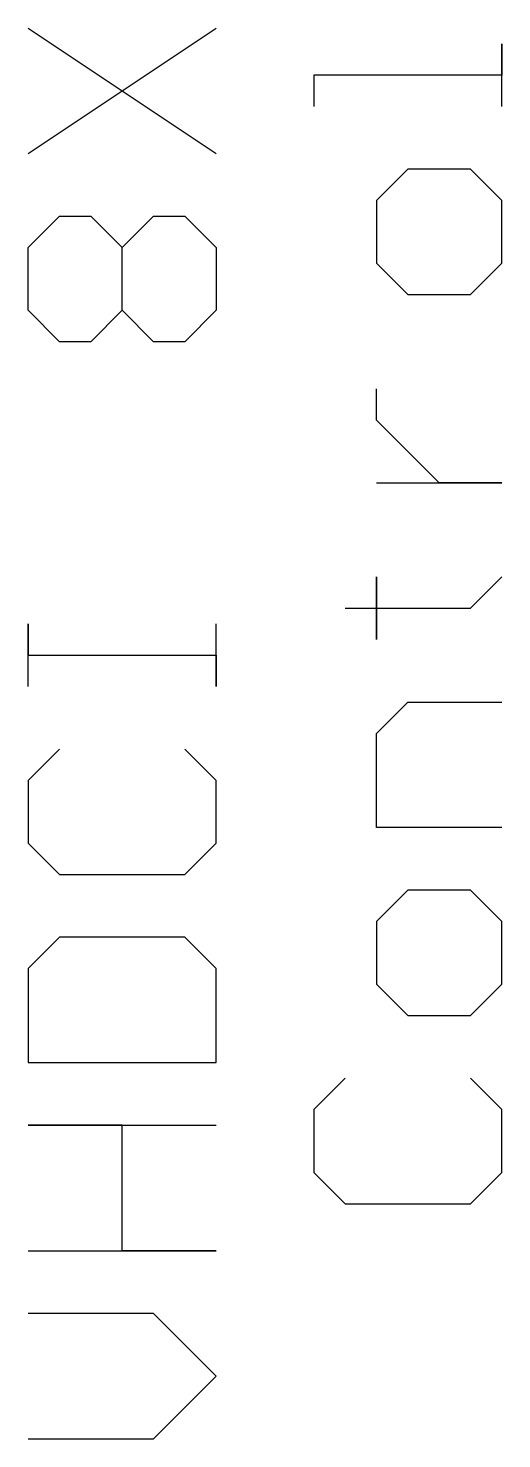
# Model space of a CAD drawing. Header units: millimetres. Extents: x 34 to 162, y 52 to 98.
# Drawn here: x 51.62 to 55.4, y 63.93 to 75.18 of the extents above; entities that cross this region are included whole.
import ezdxf

# ---------------------------------------------------------------- set-up
doc = ezdxf.new("R2010")
doc.units = ezdxf.units.MM
doc.layers.add('TopOverlay', color=2, linetype='Continuous')

msp = doc.modelspace()

# ---------------------------------------------------------------- linework, layer by layer
at = {"layer": 'TopOverlay'}
for p, q in [((51.621, 74.179), (53.121, 75.179)), ((51.621, 75.179), (53.121, 74.179)), ((55.4, 74.554), (55.4, 75.054)), ((55.4, 75.054), (55.4, 74.804)), ((55.4, 74.804), (53.9, 74.804)), ((53.9, 74.804), (53.9, 74.554)), ((54.65, 74.055), (54.4, 73.805)), ((55.15, 74.055), (54.65, 74.055)), ((55.4, 73.805), (55.15, 74.055)), ((54.4, 73.805), (54.4, 73.305)), ((55.4, 73.305), (55.4, 73.805)), ((51.621, 73.43), (51.871, 73.68)), ((51.871, 73.68), (52.121, 73.68)), ((52.121, 73.68), (52.371, 73.43)), ((52.371, 73.43), (52.621, 73.68)), ((52.621, 73.68), (52.871, 73.68)), ((52.871, 73.68), (53.121, 73.43)), ((51.621, 72.93), (51.621, 73.43)), ((52.371, 72.93), (52.371, 73.43)), ((53.121, 73.43), (53.121, 72.93)), ((54.4, 73.305), (54.65, 73.055)), ((55.15, 73.055), (55.4, 73.305)), ((54.65, 73.055), (55.15, 73.055)), ((51.871, 72.68), (51.621, 72.93)), ((52.371, 72.93), (52.121, 72.68)), ((52.621, 72.68), (52.371, 72.93)), ((53.121, 72.93), (52.871, 72.68)), ((52.121, 72.68), (51.871, 72.68)), ((52.871, 72.68), (52.621, 72.68)), ((54.4, 72.055), (54.4, 72.305)), ((54.65, 71.805), (54.4, 72.055)), ((54.9, 71.555), (54.65, 71.805)), ((54.4, 71.555), (55.4, 71.555)), ((55.4, 71.555), (54.9, 71.555)), ((54.4, 70.306), (54.4, 70.806)), ((54.4, 70.806), (54.4, 70.556)), ((55.15, 70.556), (55.4, 70.806)), ((54.15, 70.556), (54.4, 70.556)), ((54.4, 70.556), (54.4, 70.306)), ((54.4, 70.556), (55.15, 70.556)), ((51.621, 69.931), (51.621, 70.431)), ((51.621, 70.431), (51.621, 70.181)), ((53.121, 69.931), (53.121, 70.431)), ((51.621, 70.181), (53.121, 70.181)), ((53.121, 70.181), (53.121, 69.931)), ((54.4, 69.556), (54.65, 69.806)), ((54.65, 69.806), (55.4, 69.806)), ((54.4, 68.806), (54.4, 69.556)), ((51.871, 69.431), (51.621, 69.181)), ((53.121, 69.181), (52.871, 69.431)), ((51.621, 69.181), (51.621, 68.681)), ((53.121, 68.681), (53.121, 69.181)), ((55.4, 68.806), (54.4, 68.806)), ((51.621, 68.681), (51.871, 68.431)), ((52.871, 68.431), (53.121, 68.681)), ((51.871, 68.431), (52.871, 68.431)), ((54.65, 68.306), (54.4, 68.056)), ((55.15, 68.306), (54.65, 68.306)), ((55.4, 68.056), (55.15, 68.306)), ((54.4, 68.056), (54.4, 67.557)), ((55.4, 67.557), (55.4, 68.056)), ((51.871, 67.931), (51.621, 67.682)), ((52.871, 67.931), (51.871, 67.931)), ((53.121, 67.682), (52.871, 67.931)), ((51.621, 67.682), (51.621, 66.932)), ((53.121, 66.932), (53.121, 67.682)), ((54.4, 67.557), (54.65, 67.307)), ((55.15, 67.307), (55.4, 67.557)), ((54.65, 67.307), (55.15, 67.307)), ((51.621, 66.932), (53.121, 66.932)), ((54.15, 66.807), (53.9, 66.557)), ((55.4, 66.557), (55.15, 66.807)), ((53.9, 66.557), (53.9, 66.057)), ((55.4, 66.057), (55.4, 66.557)), ((52.371, 66.432), (51.621, 66.432)), ((51.621, 66.432), (53.121, 66.432)), ((52.371, 65.432), (52.371, 66.432)), ((53.9, 66.057), (54.15, 65.807)), ((55.15, 65.807), (55.4, 66.057)), ((54.15, 65.807), (55.15, 65.807)), ((51.621, 65.432), (53.121, 65.432)), ((53.121, 65.432), (52.371, 65.432)), ((52.621, 64.932), (51.621, 64.932)), ((53.121, 64.433), (52.621, 64.932)), ((52.621, 63.933), (53.121, 64.433)), ((51.621, 63.933), (52.621, 63.933))]:
    msp.add_line(p, q, dxfattribs=at)

doc.saveas('drawing.dxf')
